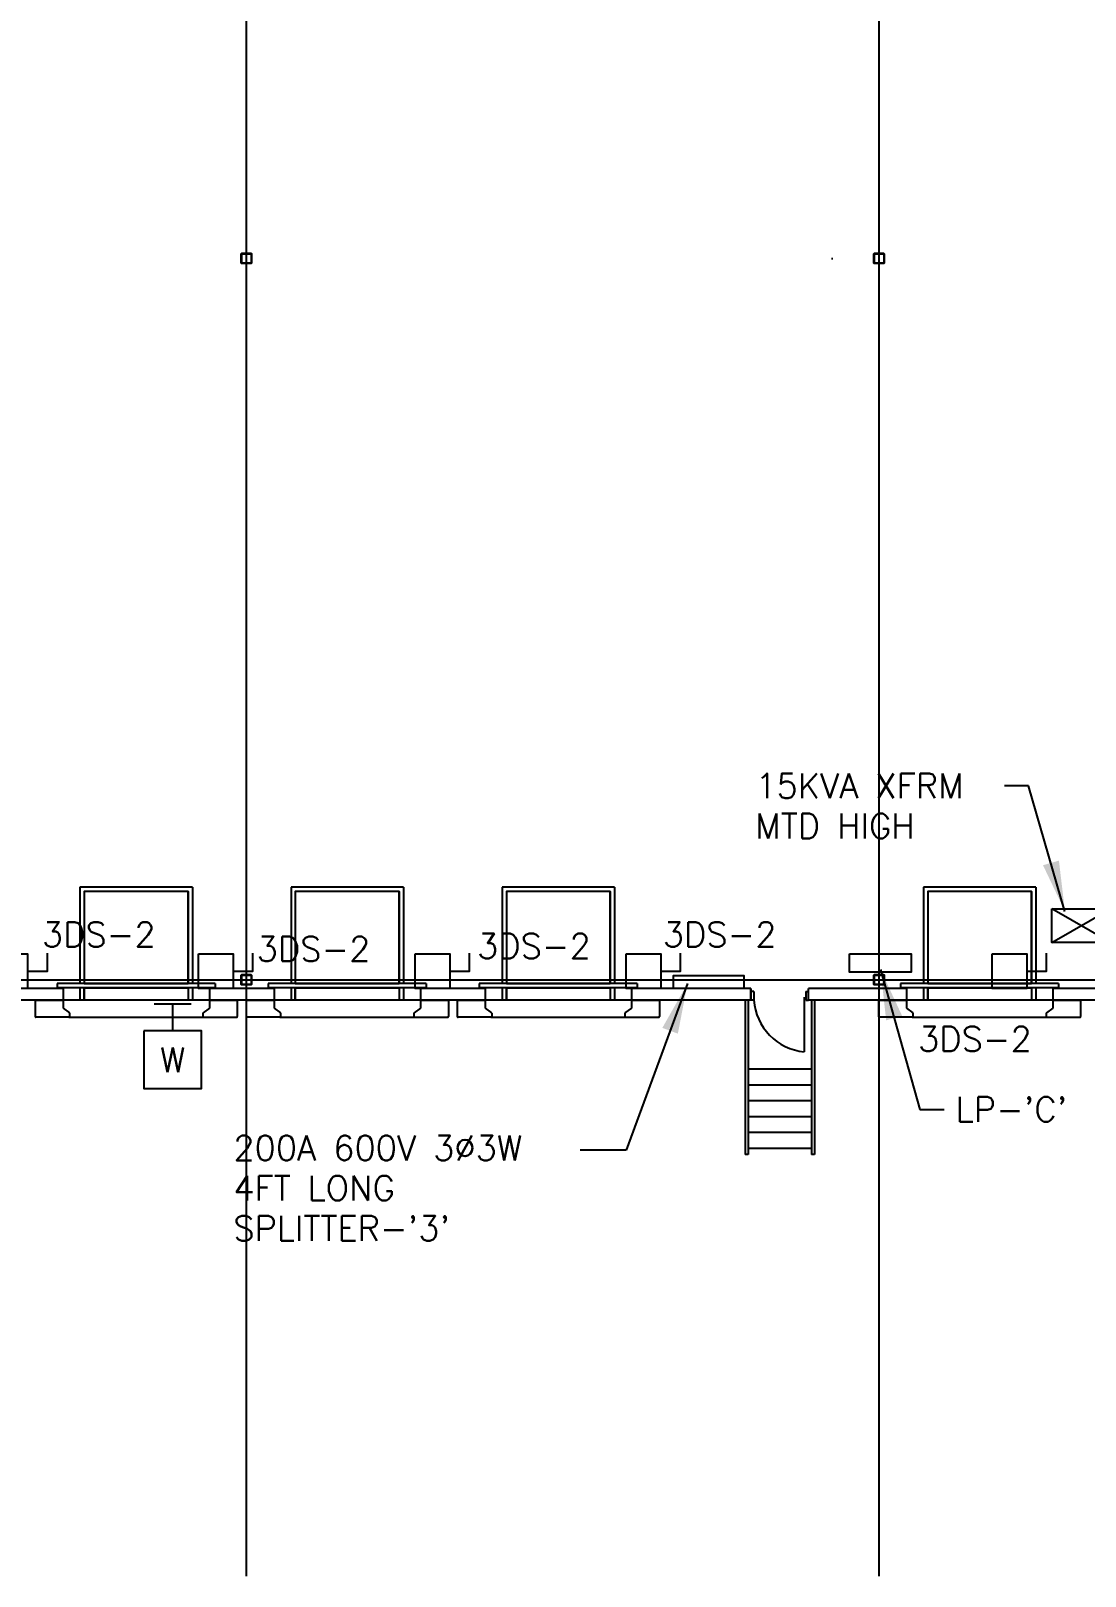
# Model space of a CAD drawing. Header units: millimetres. Extents: x 626570 to 643256, y 6233 to 11343.
# Drawn here: x 639477 to 640197, y 6628 to 7682 of the extents above; entities that cross this region are included whole.
import ezdxf
from ezdxf.enums import TextEntityAlignment as Align

# ---------------------------------------------------------------- set-up
doc = ezdxf.new("R2010")
doc.units = ezdxf.units.MM
doc.header["$LTSCALE"] = 4000
doc.header["$MEASUREMENT"] = 0
doc.linetypes.add('DASHDOT', pattern=[1, 0.5, -0.25, 0, -0.25])
doc.layers.get('0').update_dxf_attribs({"linetype": 'CONTINUOUS'})
for name, color, linetype in [('2012-201_DOOR', 4, 'CONTINUOUS'), ('2012-201_LEVELLER', 4, 'CONTINUOUS'), ('2012-201_STAIRS', 4, 'CONTINUOUS'), ('2012-201_WALL-CONCRETE', 7, 'CONTINUOUS'), ('2012-201_WALL-FLEXWALL', 7, 'CONTINUOUS'), ('DOOR-THRESHOLD-42', 4, 'CONTINUOUS'), ('LTG', 6, 'CONTINUOUS'), ('MASTERFOUNDATION_1', 4, 'DASHDOT'), ('MASTERFOUNDATION_25', 7, 'CONTINUOUS'), ('OVERHEAD-DOOR', 4, 'CONTINUOUS'), ('POWER', 3, 'CONTINUOUS')]:
    doc.layers.add(name, color=color, linetype=linetype)
doc.styles.get("Standard").update_dxf_attribs({"font": 'simplex.shx'})
doc.dimstyles.get("Standard").update_dxf_attribs({"dimtxt": 0.18, "dimasz": 0.18, "dimexe": 0.18, "dimexo": 0.0625, "dimgap": 0.09, "dimtad": 0, "dimtih": 1, "dimtoh": 1, "dimdec": 4, "dimzin": 0, "dimdsep": 46, "dimtxsty": 'Standard', "dimcen": 0.09, "dimadec": 0, "dimazin": 0, "dimtfac": 1, "dimtdec": 4, "dimtofl": 0, "dimtmove": 0, "dimatfit": 3, "dimfxl": 1, "dimtolj": 1, "dimtzin": 0, "dimarcsym": 0})

# ---------------------------------------------------------------- blocks, each defined once
blk = doc.blocks.new('WD')
for p, q in [((322, 0), (-322, 0)), ((0, -465), (0, 0))]:
    blk.add_line(p, q)
blk.add_lwpolyline([(-500, -465), (-500, -1465), (500, -1465), (500, -465)], close=True)
blk.add_text('W', height=430).set_placement((0, -965), align=Align.MIDDLE)
blk = doc.blocks.new('SW')
blk.add_lwpolyline([(-300, 600), (300, 600), (300, 0), (-300, 0)], close=True)
blk.add_lwpolyline([(300, 300), (643, 300), (643, 614)])
blk = doc.blocks.new('42PNL')
blk.add_lwpolyline([(-178, 0), (178, 0), (178, -105), (-178, -105)], close=True)
blk = doc.blocks.new('15KVA')
for p, q in [((254, -292), (-254, 0)), ((-254, -292), (254, 0))]:
    blk.add_line(p, q)
blk.add_lwpolyline([(-254, 0), (254, 0), (254, -292), (-254, -292)], close=True)

msp = doc.modelspace()

# ---------------------------------------------------------------- linework, layer by layer
at = {"layer": '2012-201_DOOR', "linetype": 'Continuous'}
for p, q in [((639970.5, 7026.5), (639968.5, 7026.5)), ((639970.5, 7026.5), (639970.5, 7020.6)), ((640004.9, 7022.6), (640004.9, 6985.2)), ((640005.9, 7026.5), (640007.9, 7026.5)), ((640005.9, 7026.5), (640005.9, 7020.6)), ((639598.8, 7020.6), (639498.8, 7020.6)), ((639742.9, 7020.6), (639642.9, 7020.6)), ((639887, 7020.6), (639787, 7020.6)), ((639970.5, 7020.6), (639968.5, 7020.6)), ((640005.9, 7020.6), (640007.9, 7020.6)), ((640174.6, 7020.6), (640074.6, 7020.6))]:
    msp.add_line(p, q, dxfattribs=at)
at = {"layer": '2012-201_LEVELLER', "linetype": 'Continuous'}
for p, q in [((639587.2, 7097.6), (639510.4, 7097.6)), ((639510.4, 7097.6), (639510.4, 7031.9)), ((639587.2, 7097.6), (639587.2, 7031.9)), ((639731.3, 7097.6), (639654.5, 7097.6)), ((639654.5, 7097.6), (639654.5, 7031.9)), ((639731.3, 7097.6), (639731.3, 7031.9)), ((639875.4, 7097.6), (639798.6, 7097.6)), ((639798.6, 7097.6), (639798.6, 7031.9)), ((639875.4, 7097.6), (639875.4, 7031.9)), ((640163, 7097.6), (640086.2, 7097.6)), ((640086.2, 7097.6), (640086.2, 7031.9)), ((640163, 7097.6), (640163, 7031.9)), ((639584.2, 7094.7), (639513.3, 7094.7)), ((639513.3, 7094.7), (639513.3, 7031.9)), ((639584.2, 7094.7), (639584.2, 7031.9)), ((639728.3, 7094.7), (639657.4, 7094.7)), ((639657.4, 7094.7), (639657.4, 7031.9)), ((639728.3, 7094.7), (639728.3, 7031.9)), ((639872.4, 7094.7), (639801.5, 7094.7)), ((639801.5, 7094.7), (639801.5, 7031.9)), ((639872.4, 7094.7), (639872.4, 7031.9)), ((640160, 7094.7), (640089.2, 7094.7)), ((640089.2, 7094.7), (640089.2, 7031.9)), ((640160, 7094.7), (640160, 7031.9)), ((639510.4, 7028.9), (639510.4, 7020.6)), ((639513.3, 7028.9), (639513.3, 7020.6)), ((639584.2, 7028.9), (639584.2, 7020.6)), ((639587.2, 7028.9), (639587.2, 7020.6)), ((639654.5, 7028.9), (639654.5, 7020.6)), ((639657.4, 7028.9), (639657.4, 7020.6)), ((639728.3, 7028.9), (639728.3, 7020.6)), ((639731.3, 7028.9), (639731.3, 7020.6)), ((639798.6, 7028.9), (639798.6, 7020.6)), ((639801.5, 7028.9), (639801.5, 7020.6)), ((639872.4, 7028.9), (639872.4, 7020.6)), ((639875.4, 7028.9), (639875.4, 7020.6)), ((640086.2, 7028.9), (640086.2, 7020.6)), ((640089.2, 7028.9), (640089.2, 7020.6)), ((640160, 7028.9), (640160, 7020.6)), ((640163, 7028.9), (640163, 7020.6)), ((639584.2, 7020.6), (639513.3, 7020.6)), ((639728.3, 7020.6), (639657.4, 7020.6)), ((639872.4, 7020.6), (639801.5, 7020.6)), ((640160, 7020.6), (640089.2, 7020.6))]:
    msp.add_line(p, q, dxfattribs=at)
at = {"layer": '2012-201_LEVELLER', "linetype": 'Continuous', "flags": 128}
for points in [[(639584.2, 7031.9), (639584.2, 7094.7), (639513.3, 7094.7), (639513.3, 7031.9), (639584.2, 7031.9)], [(639728.3, 7031.9), (639728.3, 7094.7), (639657.4, 7094.7), (639657.4, 7031.9), (639728.3, 7031.9)], [(639872.4, 7031.9), (639872.4, 7094.7), (639801.5, 7094.7), (639801.5, 7031.9), (639872.4, 7031.9)], [(640160, 7031.9), (640160, 7094.7), (640089.2, 7094.7), (640089.2, 7031.9), (640160, 7031.9)], [(639584.2, 7028.9), (639584.2, 7020.6), (639513.3, 7020.6), (639513.3, 7028.9), (639584.2, 7028.9)], [(639728.3, 7028.9), (639728.3, 7020.6), (639657.4, 7020.6), (639657.4, 7028.9), (639728.3, 7028.9)], [(639872.4, 7028.9), (639872.4, 7020.6), (639801.5, 7020.6), (639801.5, 7028.9), (639872.4, 7028.9)], [(640160, 7028.9), (640160, 7020.6), (640089.2, 7020.6), (640089.2, 7028.9), (640160, 7028.9)]]:
    msp.add_lwpolyline(points, close=True, dxfattribs=at)
at = {"layer": '2012-201_STAIRS', "linetype": 'Continuous'}
for p, q in [((639964.6, 7020.6), (639964.6, 6915.3)), ((639966.5, 7020.6), (639966.5, 6915.3)), ((640009.8, 7020.6), (640009.8, 6915.3)), ((640011.8, 7020.6), (640011.8, 6915.3)), ((640009.8, 6973.4), (639966.5, 6973.4)), ((640009.8, 6962.6), (639966.5, 6962.6)), ((640009.8, 6951.7), (639966.5, 6951.7)), ((640009.8, 6940.9), (639966.5, 6940.9)), ((640009.8, 6930.1), (639966.5, 6930.1)), ((640009.8, 6919.2), (639966.5, 6919.2)), ((639966.5, 6915.3), (639964.6, 6915.3)), ((640011.8, 6915.3), (640009.8, 6915.3))]:
    msp.add_line(p, q, dxfattribs=at)
at = {"layer": '2012-201_WALL-CONCRETE', "linetype": 'Continuous'}
for p, q in [((639479.8, 7020.6), (639498.8, 7020.6)), ((639479.8, 7020.6), (639479.8, 7009.3)), ((639498.8, 7020.6), (639498.8, 7015)), ((639498.8, 7015), (639503.2, 7011.9)), ((639503.3, 7011.6), (639503.3, 7009.3)), ((639594.3, 7011.6), (639594.3, 7009.3)), ((639598.8, 7015), (639594.4, 7011.9)), ((639598.8, 7020.6), (639617.8, 7020.6)), ((639598.8, 7020.6), (639598.8, 7015)), ((639617.8, 7020.6), (639617.8, 7009.3)), ((639623.9, 7020.6), (639642.9, 7020.6)), ((639623.9, 7020.6), (639623.9, 7009.3)), ((639642.9, 7020.6), (639642.9, 7015)), ((639642.9, 7015), (639647.3, 7011.9)), ((639647.4, 7011.6), (639647.4, 7009.3)), ((639738.4, 7011.6), (639738.4, 7009.3)), ((639742.9, 7015), (639738.5, 7011.9)), ((639742.9, 7020.6), (639761.9, 7020.6)), ((639742.9, 7020.6), (639742.9, 7015)), ((639761.9, 7020.6), (639761.9, 7009.3)), ((639768, 7020.6), (639787, 7020.6)), ((639768, 7020.6), (639768, 7009.3)), ((639787, 7020.6), (639787, 7015)), ((639787, 7015), (639791.4, 7011.9)), ((639791.5, 7011.6), (639791.5, 7009.3)), ((639887, 7015), (639882.5, 7011.9)), ((639882.5, 7011.6), (639882.5, 7009.3)), ((639887, 7020.6), (639906, 7020.6)), ((639887, 7020.6), (639887, 7015)), ((639906, 7020.6), (639906, 7009.3)), ((640055.6, 7020.6), (640074.6, 7020.6)), ((640055.6, 7020.6), (640055.6, 7009.3)), ((640074.6, 7020.6), (640074.6, 7015)), ((640074.6, 7015), (640079, 7011.9)), ((640079.1, 7011.6), (640079.1, 7009.3)), ((640170.1, 7011.6), (640170.1, 7009.3)), ((640174.6, 7015), (640170.2, 7011.9)), ((640174.6, 7020.6), (640193.6, 7020.6)), ((640174.6, 7020.6), (640174.6, 7015)), ((640193.6, 7020.6), (640193.6, 7009.3)), ((639502.8, 7008.8), (639480.3, 7008.8)), ((639502.8, 7008.8), (639594.8, 7008.8)), ((639594.8, 7008.8), (639617.3, 7008.8)), ((639646.9, 7008.8), (639624.4, 7008.8)), ((639646.9, 7008.8), (639738.9, 7008.8)), ((639738.9, 7008.8), (639761.4, 7008.8)), ((639791, 7008.8), (639768.5, 7008.8)), ((639791, 7008.8), (639883, 7008.8)), ((639883, 7008.8), (639905.5, 7008.8)), ((640078.6, 7008.8), (640056.1, 7008.8)), ((640078.6, 7008.8), (640170.6, 7008.8)), ((640170.6, 7008.8), (640193.1, 7008.8))]:
    msp.add_line(p, q, dxfattribs=at)
for centre, start, end in [((639502.8, 7011.6), 0, 33.15), ((639594.8, 7011.6), 146.85, 180), ((639646.9, 7011.6), 0, 33.15), ((639738.9, 7011.6), 146.85, 180), ((639791, 7011.6), 0, 33.15), ((639883, 7011.6), 146.85, 180), ((640078.6, 7011.6), 0, 33.15), ((640170.6, 7011.6), 146.85, 180), ((639480.3, 7009.3), 180, 270), ((639502.8, 7009.3), 270, 0), ((639594.8, 7009.3), 180, 270), ((639617.3, 7009.3), 270, 0), ((639624.4, 7009.3), 180, 270), ((639646.9, 7009.3), 270, 0), ((639738.9, 7009.3), 180, 270), ((639761.4, 7009.3), 270, 0), ((639768.5, 7009.3), 180, 270), ((639791, 7009.3), 270, 0), ((639883, 7009.3), 180, 270), ((639905.5, 7009.3), 270, 0), ((640056.1, 7009.3), 180, 270), ((640078.6, 7009.3), 270, 0), ((640170.6, 7009.3), 180, 270), ((640193.1, 7009.3), 270, 0)]:
    msp.add_arc(centre, 0.492, start, end, dxfattribs=at)
at = {"layer": '2012-201_WALL-FLEXWALL', "linetype": 'Continuous'}
for p, q in [((639498.8, 7028.5), (639455, 7028.5)), ((639498.8, 7028.5), (639498.8, 7020.6)), ((639598.8, 7028.5), (639598.8, 7020.6)), ((639642.9, 7028.5), (639598.8, 7028.5)), ((639642.9, 7028.5), (639642.9, 7020.6)), ((639742.9, 7028.5), (639742.9, 7020.6)), ((639787, 7028.5), (639742.9, 7028.5)), ((639787, 7028.5), (639787, 7020.6)), ((639887, 7028.5), (639887, 7020.6)), ((639968.5, 7028.5), (639887, 7028.5)), ((639968.5, 7020.6), (639968.5, 7028.5)), ((639968.5, 7028.5), (639968.5, 7020.6)), ((640074.6, 7028.5), (640007.9, 7028.5)), ((640007.9, 7020.6), (640007.9, 7028.5)), ((640074.6, 7028.5), (640074.6, 7020.6)), ((640174.6, 7028.5), (640174.6, 7020.6)), ((640218.7, 7028.5), (640174.6, 7028.5)), ((639498.8, 7020.6), (639455, 7020.6)), ((639642.9, 7020.6), (639598.8, 7020.6)), ((639787, 7020.6), (639742.9, 7020.6)), ((639968.5, 7020.6), (639887, 7020.6)), ((640074.6, 7020.6), (640007.9, 7020.6)), ((640218.7, 7020.6), (640174.6, 7020.6))]:
    msp.add_line(p, q, dxfattribs=at)
at = {"layer": 'DOOR-THRESHOLD-42', "linetype": 'Continuous'}
msp.add_arc((640008.8, 7023.4), 38.4, 184.181, 264.205, dxfattribs=at)
at = {"layer": 'MASTERFOUNDATION_1', "linetype": 'DASHDOT'}
for p, q in [((639624, 6627.5), (639624, 11123.2)), ((640056, 6627.5), (640056, 11123.2)), ((643023.9, 7526.6), (626795.2, 7526.6)), ((643023.9, 7526.6), (626795.2, 7526.6)), ((626794.1, 7034.4), (643036.1, 7034.4))]:
    msp.add_line(p, q, dxfattribs=at)
at = {"layer": 'MASTERFOUNDATION_25', "linetype": 'Continuous', "flags": 128}
for points in [[(639621.1, 7530.1), (639626.9, 7530.1), (639626.9, 7530.1), (639626.9, 7530.1), (639626.9, 7530.1), (639626.9, 7530.1), (639627, 7530.1), (639627, 7530.1), (639627, 7530.1), (639627, 7530.1), (639627.1, 7530.1), (639627.1, 7530.1), (639627.1, 7530.1), (639627.1, 7530.1), (639627.1, 7530), (639627.2, 7530), (639627.2, 7530), (639627.2, 7530), (639627.2, 7530), (639627.2, 7530), (639627.2, 7530), (639627.3, 7530), (639627.3, 7529.9), (639627.3, 7529.9), (639627.3, 7529.9), (639627.3, 7529.9), (639627.3, 7529.9), (639627.3, 7529.9), (639627.4, 7529.9), (639627.4, 7529.8), (639627.4, 7529.8), (639627.4, 7529.8), (639627.4, 7529.8), (639627.4, 7529.8), (639627.4, 7529.7), (639627.4, 7529.7), (639627.4, 7529.7), (639627.5, 7529.7), (639627.5, 7529.7), (639627.5, 7529.6), (639627.5, 7529.6), (639627.5, 7529.6), (639627.5, 7529.6), (639627.5, 7529.6), (639627.5, 7529.5), (639627.5, 7529.5), (639627.5, 7529.5), (639627.5, 7523.7), (639627.5, 7523.7), (639627.5, 7523.7), (639627.5, 7523.7), (639627.5, 7523.6), (639627.5, 7523.6), (639627.5, 7523.6), (639627.5, 7523.6), (639627.5, 7523.6), (639627.5, 7523.5), (639627.4, 7523.5), (639627.4, 7523.5), (639627.4, 7523.5), (639627.4, 7523.5), (639627.4, 7523.4), (639627.4, 7523.4), (639627.4, 7523.4), (639627.4, 7523.4), (639627.4, 7523.4), (639627.3, 7523.3), (639627.3, 7523.3), (639627.3, 7523.3), (639627.3, 7523.3), (639627.3, 7523.3), (639627.3, 7523.3), (639627.3, 7523.3), (639627.2, 7523.2), (639627.2, 7523.2), (639627.2, 7523.2), (639627.2, 7523.2), (639627.2, 7523.2), (639627.2, 7523.2), (639627.1, 7523.2), (639627.1, 7523.2), (639627.1, 7523.2), (639627.1, 7523.1), (639627.1, 7523.1), (639627, 7523.1), (639627, 7523.1), (639627, 7523.1), (639627, 7523.1), (639626.9, 7523.1), (639626.9, 7523.1), (639626.9, 7523.1), (639626.9, 7523.1), (639626.9, 7523.1), (639621.1, 7523.1), (639621.1, 7523.1), (639621.1, 7523.1), (639621, 7523.1), (639621, 7523.1), (639621, 7523.1), (639621, 7523.1), (639621, 7523.1), (639620.9, 7523.1), (639620.9, 7523.1), (639620.9, 7523.1), (639620.9, 7523.2), (639620.8, 7523.2), (639620.8, 7523.2), (639620.8, 7523.2), (639620.8, 7523.2), (639620.8, 7523.2), (639620.8, 7523.2), (639620.7, 7523.2), (639620.7, 7523.2), (639620.7, 7523.3), (639620.7, 7523.3), (639620.7, 7523.3), (639620.7, 7523.3), (639620.6, 7523.3), (639620.6, 7523.3), (639620.6, 7523.3), (639620.6, 7523.4), (639620.6, 7523.4), (639620.6, 7523.4), (639620.6, 7523.4), (639620.6, 7523.4), (639620.5, 7523.5), (639620.5, 7523.5), (639620.5, 7523.5), (639620.5, 7523.5), (639620.5, 7523.5), (639620.5, 7523.6), (639620.5, 7523.6), (639620.5, 7523.6), (639620.5, 7523.6), (639620.5, 7523.6), (639620.5, 7523.7), (639620.5, 7523.7), (639620.5, 7523.7), (639620.5, 7523.7), (639620.5, 7529.5), (639620.5, 7529.5), (639620.5, 7529.5), (639620.5, 7529.6), (639620.5, 7529.6), (639620.5, 7529.6), (639620.5, 7529.6), (639620.5, 7529.6), (639620.5, 7529.7), (639620.5, 7529.7), (639620.5, 7529.7), (639620.5, 7529.7), (639620.5, 7529.7), (639620.5, 7529.8), (639620.6, 7529.8), (639620.6, 7529.8), (639620.6, 7529.8), (639620.6, 7529.8), (639620.6, 7529.9), (639620.6, 7529.9), (639620.6, 7529.9), (639620.6, 7529.9), (639620.7, 7529.9), (639620.7, 7529.9), (639620.7, 7529.9), (639620.7, 7530), (639620.7, 7530), (639620.7, 7530), (639620.8, 7530), (639620.8, 7530), (639620.8, 7530), (639620.8, 7530), (639620.8, 7530), (639620.8, 7530.1), (639620.9, 7530.1), (639620.9, 7530.1), (639620.9, 7530.1), (639620.9, 7530.1), (639621, 7530.1), (639621, 7530.1), (639621, 7530.1), (639621, 7530.1), (639621, 7530.1), (639621.1, 7530.1), (639621.1, 7530.1), (639621.1, 7530.1)], [(639621.1, 7529.8), (639626.9, 7529.8), (639626.9, 7529.8), (639626.9, 7529.8), (639626.9, 7529.8), (639626.9, 7529.8), (639626.9, 7529.8), (639626.9, 7529.8), (639626.9, 7529.8), (639626.9, 7529.8), (639627, 7529.8), (639627, 7529.8), (639627, 7529.8), (639627, 7529.8), (639627, 7529.8), (639627, 7529.8), (639627, 7529.8), (639627, 7529.7), (639627, 7529.7), (639627, 7529.7), (639627, 7529.7), (639627.1, 7529.7), (639627.1, 7529.7), (639627.1, 7529.7), (639627.1, 7529.7), (639627.1, 7529.7), (639627.1, 7529.7), (639627.1, 7529.7), (639627.1, 7529.7), (639627.1, 7529.7), (639627.1, 7529.7), (639627.1, 7529.6), (639627.1, 7529.6), (639627.1, 7529.6), (639627.1, 7529.6), (639627.1, 7529.6), (639627.1, 7529.6), (639627.2, 7529.6), (639627.2, 7529.6), (639627.2, 7529.6), (639627.2, 7529.6), (639627.2, 7529.5), (639627.2, 7529.5), (639627.2, 7529.5), (639627.2, 7529.5), (639627.2, 7529.5), (639627.2, 7529.5), (639627.2, 7523.7), (639627.2, 7523.7), (639627.2, 7523.7), (639627.2, 7523.7), (639627.2, 7523.7), (639627.2, 7523.7), (639627.2, 7523.7), (639627.2, 7523.7), (639627.2, 7523.6), (639627.2, 7523.6), (639627.1, 7523.6), (639627.1, 7523.6), (639627.1, 7523.6), (639627.1, 7523.6), (639627.1, 7523.6), (639627.1, 7523.6), (639627.1, 7523.6), (639627.1, 7523.6), (639627.1, 7523.5), (639627.1, 7523.5), (639627.1, 7523.5), (639627.1, 7523.5), (639627.1, 7523.5), (639627.1, 7523.5), (639627.1, 7523.5), (639627.1, 7523.5), (639627, 7523.5), (639627, 7523.5), (639627, 7523.5), (639627, 7523.5), (639627, 7523.5), (639627, 7523.5), (639627, 7523.5), (639627, 7523.4), (639627, 7523.4), (639627, 7523.4), (639627, 7523.4), (639626.9, 7523.4), (639626.9, 7523.4), (639626.9, 7523.4), (639626.9, 7523.4), (639626.9, 7523.4), (639626.9, 7523.4), (639626.9, 7523.4), (639626.9, 7523.4), (639626.9, 7523.4), (639621.1, 7523.4), (639621.1, 7523.4), (639621.1, 7523.4), (639621.1, 7523.4), (639621.1, 7523.4), (639621, 7523.4), (639621, 7523.4), (639621, 7523.4), (639621, 7523.4), (639621, 7523.4), (639621, 7523.4), (639621, 7523.4), (639621, 7523.4), (639621, 7523.5), (639621, 7523.5), (639620.9, 7523.5), (639620.9, 7523.5), (639620.9, 7523.5), (639620.9, 7523.5), (639620.9, 7523.5), (639620.9, 7523.5), (639620.9, 7523.5), (639620.9, 7523.5), (639620.9, 7523.5), (639620.9, 7523.5), (639620.9, 7523.5), (639620.9, 7523.5), (639620.9, 7523.5), (639620.8, 7523.6), (639620.8, 7523.6), (639620.8, 7523.6), (639620.8, 7523.6), (639620.8, 7523.6), (639620.8, 7523.6), (639620.8, 7523.6), (639620.8, 7523.6), (639620.8, 7523.6), (639620.8, 7523.6), (639620.8, 7523.7), (639620.8, 7523.7), (639620.8, 7523.7), (639620.8, 7523.7), (639620.8, 7523.7), (639620.8, 7523.7), (639620.8, 7523.7), (639620.8, 7523.7), (639620.8, 7529.5), (639620.8, 7529.5), (639620.8, 7529.5), (639620.8, 7529.5), (639620.8, 7529.5), (639620.8, 7529.5), (639620.8, 7529.6), (639620.8, 7529.6), (639620.8, 7529.6), (639620.8, 7529.6), (639620.8, 7529.6), (639620.8, 7529.6), (639620.8, 7529.6), (639620.8, 7529.6), (639620.8, 7529.6), (639620.8, 7529.6), (639620.8, 7529.7), (639620.8, 7529.7), (639620.9, 7529.7), (639620.9, 7529.7), (639620.9, 7529.7), (639620.9, 7529.7), (639620.9, 7529.7), (639620.9, 7529.7), (639620.9, 7529.7), (639620.9, 7529.7), (639620.9, 7529.7), (639620.9, 7529.7), (639620.9, 7529.7), (639620.9, 7529.7), (639620.9, 7529.8), (639621, 7529.8), (639621, 7529.8), (639621, 7529.8), (639621, 7529.8), (639621, 7529.8), (639621, 7529.8), (639621, 7529.8), (639621, 7529.8), (639621, 7529.8), (639621, 7529.8), (639621.1, 7529.8), (639621.1, 7529.8), (639621.1, 7529.8), (639621.1, 7529.8), (639621.1, 7529.8)], [(640053.1, 7530.1), (640058.8, 7530.1), (640058.9, 7530.1), (640058.9, 7530.1), (640058.9, 7530.1), (640058.9, 7530.1), (640059, 7530.1), (640059, 7530.1), (640059, 7530.1), (640059, 7530.1), (640059, 7530.1), (640059.1, 7530.1), (640059.1, 7530.1), (640059.1, 7530.1), (640059.1, 7530), (640059.1, 7530), (640059.2, 7530), (640059.2, 7530), (640059.2, 7530), (640059.2, 7530), (640059.2, 7530), (640059.2, 7530), (640059.3, 7529.9), (640059.3, 7529.9), (640059.3, 7529.9), (640059.3, 7529.9), (640059.3, 7529.9), (640059.3, 7529.9), (640059.3, 7529.9), (640059.4, 7529.8), (640059.4, 7529.8), (640059.4, 7529.8), (640059.4, 7529.8), (640059.4, 7529.8), (640059.4, 7529.7), (640059.4, 7529.7), (640059.4, 7529.7), (640059.4, 7529.7), (640059.4, 7529.7), (640059.4, 7529.6), (640059.5, 7529.6), (640059.5, 7529.6), (640059.5, 7529.6), (640059.5, 7529.6), (640059.5, 7529.5), (640059.5, 7529.5), (640059.5, 7529.5), (640059.5, 7523.7), (640059.5, 7523.7), (640059.5, 7523.7), (640059.5, 7523.7), (640059.5, 7523.6), (640059.5, 7523.6), (640059.5, 7523.6), (640059.4, 7523.6), (640059.4, 7523.6), (640059.4, 7523.5), (640059.4, 7523.5), (640059.4, 7523.5), (640059.4, 7523.5), (640059.4, 7523.5), (640059.4, 7523.4), (640059.4, 7523.4), (640059.4, 7523.4), (640059.4, 7523.4), (640059.3, 7523.4), (640059.3, 7523.3), (640059.3, 7523.3), (640059.3, 7523.3), (640059.3, 7523.3), (640059.3, 7523.3), (640059.3, 7523.3), (640059.2, 7523.3), (640059.2, 7523.2), (640059.2, 7523.2), (640059.2, 7523.2), (640059.2, 7523.2), (640059.2, 7523.2), (640059.1, 7523.2), (640059.1, 7523.2), (640059.1, 7523.2), (640059.1, 7523.2), (640059.1, 7523.1), (640059, 7523.1), (640059, 7523.1), (640059, 7523.1), (640059, 7523.1), (640059, 7523.1), (640058.9, 7523.1), (640058.9, 7523.1), (640058.9, 7523.1), (640058.9, 7523.1), (640058.8, 7523.1), (640053.1, 7523.1), (640053.1, 7523.1), (640053, 7523.1), (640053, 7523.1), (640053, 7523.1), (640053, 7523.1), (640053, 7523.1), (640052.9, 7523.1), (640052.9, 7523.1), (640052.9, 7523.1), (640052.9, 7523.1), (640052.9, 7523.2), (640052.8, 7523.2), (640052.8, 7523.2), (640052.8, 7523.2), (640052.8, 7523.2), (640052.8, 7523.2), (640052.7, 7523.2), (640052.7, 7523.2), (640052.7, 7523.2), (640052.7, 7523.3), (640052.7, 7523.3), (640052.7, 7523.3), (640052.6, 7523.3), (640052.6, 7523.3), (640052.6, 7523.3), (640052.6, 7523.3), (640052.6, 7523.4), (640052.6, 7523.4), (640052.6, 7523.4), (640052.6, 7523.4), (640052.5, 7523.4), (640052.5, 7523.5), (640052.5, 7523.5), (640052.5, 7523.5), (640052.5, 7523.5), (640052.5, 7523.5), (640052.5, 7523.6), (640052.5, 7523.6), (640052.5, 7523.6), (640052.5, 7523.6), (640052.5, 7523.6), (640052.5, 7523.7), (640052.5, 7523.7), (640052.5, 7523.7), (640052.5, 7523.7), (640052.5, 7529.5), (640052.5, 7529.5), (640052.5, 7529.5), (640052.5, 7529.6), (640052.5, 7529.6), (640052.5, 7529.6), (640052.5, 7529.6), (640052.5, 7529.6), (640052.5, 7529.7), (640052.5, 7529.7), (640052.5, 7529.7), (640052.5, 7529.7), (640052.5, 7529.7), (640052.5, 7529.8), (640052.5, 7529.8), (640052.6, 7529.8), (640052.6, 7529.8), (640052.6, 7529.8), (640052.6, 7529.9), (640052.6, 7529.9), (640052.6, 7529.9), (640052.6, 7529.9), (640052.6, 7529.9), (640052.7, 7529.9), (640052.7, 7529.9), (640052.7, 7530), (640052.7, 7530), (640052.7, 7530), (640052.7, 7530), (640052.8, 7530), (640052.8, 7530), (640052.8, 7530), (640052.8, 7530), (640052.8, 7530.1), (640052.9, 7530.1), (640052.9, 7530.1), (640052.9, 7530.1), (640052.9, 7530.1), (640052.9, 7530.1), (640053, 7530.1), (640053, 7530.1), (640053, 7530.1), (640053, 7530.1), (640053, 7530.1), (640053.1, 7530.1), (640053.1, 7530.1)], [(640053.1, 7529.8), (640058.8, 7529.8), (640058.9, 7529.8), (640058.9, 7529.8), (640058.9, 7529.8), (640058.9, 7529.8), (640058.9, 7529.8), (640058.9, 7529.8), (640058.9, 7529.8), (640058.9, 7529.8), (640058.9, 7529.8), (640059, 7529.8), (640059, 7529.8), (640059, 7529.8), (640059, 7529.8), (640059, 7529.8), (640059, 7529.8), (640059, 7529.7), (640059, 7529.7), (640059, 7529.7), (640059, 7529.7), (640059, 7529.7), (640059.1, 7529.7), (640059.1, 7529.7), (640059.1, 7529.7), (640059.1, 7529.7), (640059.1, 7529.7), (640059.1, 7529.7), (640059.1, 7529.7), (640059.1, 7529.7), (640059.1, 7529.7), (640059.1, 7529.6), (640059.1, 7529.6), (640059.1, 7529.6), (640059.1, 7529.6), (640059.1, 7529.6), (640059.1, 7529.6), (640059.1, 7529.6), (640059.1, 7529.6), (640059.1, 7529.6), (640059.1, 7529.6), (640059.1, 7529.5), (640059.2, 7529.5), (640059.2, 7529.5), (640059.2, 7529.5), (640059.2, 7529.5), (640059.2, 7529.5), (640059.2, 7523.7), (640059.2, 7523.7), (640059.2, 7523.7), (640059.2, 7523.7), (640059.2, 7523.7), (640059.1, 7523.7), (640059.1, 7523.7), (640059.1, 7523.7), (640059.1, 7523.6), (640059.1, 7523.6), (640059.1, 7523.6), (640059.1, 7523.6), (640059.1, 7523.6), (640059.1, 7523.6), (640059.1, 7523.6), (640059.1, 7523.6), (640059.1, 7523.6), (640059.1, 7523.6), (640059.1, 7523.5), (640059.1, 7523.5), (640059.1, 7523.5), (640059.1, 7523.5), (640059.1, 7523.5), (640059.1, 7523.5), (640059.1, 7523.5), (640059, 7523.5), (640059, 7523.5), (640059, 7523.5), (640059, 7523.5), (640059, 7523.5), (640059, 7523.5), (640059, 7523.5), (640059, 7523.5), (640059, 7523.4), (640059, 7523.4), (640059, 7523.4), (640058.9, 7523.4), (640058.9, 7523.4), (640058.9, 7523.4), (640058.9, 7523.4), (640058.9, 7523.4), (640058.9, 7523.4), (640058.9, 7523.4), (640058.9, 7523.4), (640058.9, 7523.4), (640058.8, 7523.4), (640053.1, 7523.4), (640053.1, 7523.4), (640053.1, 7523.4), (640053.1, 7523.4), (640053, 7523.4), (640053, 7523.4), (640053, 7523.4), (640053, 7523.4), (640053, 7523.4), (640053, 7523.4), (640053, 7523.4), (640053, 7523.4), (640053, 7523.4), (640053, 7523.5), (640052.9, 7523.5), (640052.9, 7523.5), (640052.9, 7523.5), (640052.9, 7523.5), (640052.9, 7523.5), (640052.9, 7523.5), (640052.9, 7523.5), (640052.9, 7523.5), (640052.9, 7523.5), (640052.9, 7523.5), (640052.9, 7523.5), (640052.9, 7523.5), (640052.8, 7523.5), (640052.8, 7523.5), (640052.8, 7523.6), (640052.8, 7523.6), (640052.8, 7523.6), (640052.8, 7523.6), (640052.8, 7523.6), (640052.8, 7523.6), (640052.8, 7523.6), (640052.8, 7523.6), (640052.8, 7523.6), (640052.8, 7523.6), (640052.8, 7523.7), (640052.8, 7523.7), (640052.8, 7523.7), (640052.8, 7523.7), (640052.8, 7523.7), (640052.8, 7523.7), (640052.8, 7523.7), (640052.8, 7523.7), (640052.8, 7529.5), (640052.8, 7529.5), (640052.8, 7529.5), (640052.8, 7529.5), (640052.8, 7529.5), (640052.8, 7529.5), (640052.8, 7529.6), (640052.8, 7529.6), (640052.8, 7529.6), (640052.8, 7529.6), (640052.8, 7529.6), (640052.8, 7529.6), (640052.8, 7529.6), (640052.8, 7529.6), (640052.8, 7529.6), (640052.8, 7529.6), (640052.8, 7529.7), (640052.8, 7529.7), (640052.8, 7529.7), (640052.8, 7529.7), (640052.9, 7529.7), (640052.9, 7529.7), (640052.9, 7529.7), (640052.9, 7529.7), (640052.9, 7529.7), (640052.9, 7529.7), (640052.9, 7529.7), (640052.9, 7529.7), (640052.9, 7529.7), (640052.9, 7529.7), (640052.9, 7529.8), (640052.9, 7529.8), (640053, 7529.8), (640053, 7529.8), (640053, 7529.8), (640053, 7529.8), (640053, 7529.8), (640053, 7529.8), (640053, 7529.8), (640053, 7529.8), (640053, 7529.8), (640053, 7529.8), (640053.1, 7529.8), (640053.1, 7529.8), (640053.1, 7529.8), (640053.1, 7529.8)], [(639621.1, 7037.9), (639626.9, 7037.9), (639626.9, 7037.9), (639626.9, 7037.9), (639626.9, 7037.9), (639626.9, 7037.9), (639627, 7037.9), (639627, 7037.9), (639627, 7037.9), (639627, 7037.9), (639627.1, 7037.9), (639627.1, 7037.9), (639627.1, 7037.9), (639627.1, 7037.8), (639627.1, 7037.8), (639627.2, 7037.8), (639627.2, 7037.8), (639627.2, 7037.8), (639627.2, 7037.8), (639627.2, 7037.8), (639627.2, 7037.8), (639627.3, 7037.8), (639627.3, 7037.7), (639627.3, 7037.7), (639627.3, 7037.7), (639627.3, 7037.7), (639627.3, 7037.7), (639627.3, 7037.7), (639627.4, 7037.6), (639627.4, 7037.6), (639627.4, 7037.6), (639627.4, 7037.6), (639627.4, 7037.6), (639627.4, 7037.6), (639627.4, 7037.5), (639627.4, 7037.5), (639627.4, 7037.5), (639627.5, 7037.5), (639627.5, 7037.5), (639627.5, 7037.4), (639627.5, 7037.4), (639627.5, 7037.4), (639627.5, 7037.4), (639627.5, 7037.3), (639627.5, 7037.3), (639627.5, 7037.3), (639627.5, 7037.3), (639627.5, 7031.5), (639627.5, 7031.5), (639627.5, 7031.5), (639627.5, 7031.5), (639627.5, 7031.4), (639627.5, 7031.4), (639627.5, 7031.4), (639627.5, 7031.4), (639627.5, 7031.4), (639627.5, 7031.3), (639627.4, 7031.3), (639627.4, 7031.3), (639627.4, 7031.3), (639627.4, 7031.3), (639627.4, 7031.2), (639627.4, 7031.2), (639627.4, 7031.2), (639627.4, 7031.2), (639627.4, 7031.2), (639627.3, 7031.1), (639627.3, 7031.1), (639627.3, 7031.1), (639627.3, 7031.1), (639627.3, 7031.1), (639627.3, 7031.1), (639627.3, 7031), (639627.2, 7031), (639627.2, 7031), (639627.2, 7031), (639627.2, 7031), (639627.2, 7031), (639627.2, 7031), (639627.1, 7031), (639627.1, 7031), (639627.1, 7030.9), (639627.1, 7030.9), (639627.1, 7030.9), (639627, 7030.9), (639627, 7030.9), (639627, 7030.9), (639627, 7030.9), (639626.9, 7030.9), (639626.9, 7030.9), (639626.9, 7030.9), (639626.9, 7030.9), (639626.9, 7030.9), (639621.1, 7030.9), (639621.1, 7030.9), (639621.1, 7030.9), (639621, 7030.9), (639621, 7030.9), (639621, 7030.9), (639621, 7030.9), (639621, 7030.9), (639620.9, 7030.9), (639620.9, 7030.9), (639620.9, 7030.9), (639620.9, 7030.9), (639620.8, 7031), (639620.8, 7031), (639620.8, 7031), (639620.8, 7031), (639620.8, 7031), (639620.8, 7031), (639620.7, 7031), (639620.7, 7031), (639620.7, 7031), (639620.7, 7031.1), (639620.7, 7031.1), (639620.7, 7031.1), (639620.6, 7031.1), (639620.6, 7031.1), (639620.6, 7031.1), (639620.6, 7031.2), (639620.6, 7031.2), (639620.6, 7031.2), (639620.6, 7031.2), (639620.6, 7031.2), (639620.5, 7031.3), (639620.5, 7031.3), (639620.5, 7031.3), (639620.5, 7031.3), (639620.5, 7031.3), (639620.5, 7031.4), (639620.5, 7031.4), (639620.5, 7031.4), (639620.5, 7031.4), (639620.5, 7031.4), (639620.5, 7031.5), (639620.5, 7031.5), (639620.5, 7031.5), (639620.5, 7031.5), (639620.5, 7037.3), (639620.5, 7037.3), (639620.5, 7037.3), (639620.5, 7037.3), (639620.5, 7037.4), (639620.5, 7037.4), (639620.5, 7037.4), (639620.5, 7037.4), (639620.5, 7037.5), (639620.5, 7037.5), (639620.5, 7037.5), (639620.5, 7037.5), (639620.5, 7037.5), (639620.5, 7037.6), (639620.6, 7037.6), (639620.6, 7037.6), (639620.6, 7037.6), (639620.6, 7037.6), (639620.6, 7037.6), (639620.6, 7037.7), (639620.6, 7037.7), (639620.6, 7037.7), (639620.7, 7037.7), (639620.7, 7037.7), (639620.7, 7037.7), (639620.7, 7037.8), (639620.7, 7037.8), (639620.7, 7037.8), (639620.8, 7037.8), (639620.8, 7037.8), (639620.8, 7037.8), (639620.8, 7037.8), (639620.8, 7037.8), (639620.8, 7037.8), (639620.9, 7037.9), (639620.9, 7037.9), (639620.9, 7037.9), (639620.9, 7037.9), (639621, 7037.9), (639621, 7037.9), (639621, 7037.9), (639621, 7037.9), (639621, 7037.9), (639621.1, 7037.9), (639621.1, 7037.9), (639621.1, 7037.9)], [(639621.1, 7037.6), (639626.9, 7037.6), (639626.9, 7037.6), (639626.9, 7037.6), (639626.9, 7037.6), (639626.9, 7037.6), (639626.9, 7037.6), (639626.9, 7037.6), (639626.9, 7037.6), (639626.9, 7037.6), (639627, 7037.6), (639627, 7037.6), (639627, 7037.6), (639627, 7037.6), (639627, 7037.6), (639627, 7037.6), (639627, 7037.5), (639627, 7037.5), (639627, 7037.5), (639627, 7037.5), (639627, 7037.5), (639627.1, 7037.5), (639627.1, 7037.5), (639627.1, 7037.5), (639627.1, 7037.5), (639627.1, 7037.5), (639627.1, 7037.5), (639627.1, 7037.5), (639627.1, 7037.5), (639627.1, 7037.5), (639627.1, 7037.4), (639627.1, 7037.4), (639627.1, 7037.4), (639627.1, 7037.4), (639627.1, 7037.4), (639627.1, 7037.4), (639627.1, 7037.4), (639627.2, 7037.4), (639627.2, 7037.4), (639627.2, 7037.4), (639627.2, 7037.3), (639627.2, 7037.3), (639627.2, 7037.3), (639627.2, 7037.3), (639627.2, 7037.3), (639627.2, 7037.3), (639627.2, 7037.3), (639627.2, 7031.5), (639627.2, 7031.5), (639627.2, 7031.5), (639627.2, 7031.5), (639627.2, 7031.5), (639627.2, 7031.5), (639627.2, 7031.5), (639627.2, 7031.5), (639627.2, 7031.4), (639627.2, 7031.4), (639627.1, 7031.4), (639627.1, 7031.4), (639627.1, 7031.4), (639627.1, 7031.4), (639627.1, 7031.4), (639627.1, 7031.4), (639627.1, 7031.4), (639627.1, 7031.4), (639627.1, 7031.3), (639627.1, 7031.3), (639627.1, 7031.3), (639627.1, 7031.3), (639627.1, 7031.3), (639627.1, 7031.3), (639627.1, 7031.3), (639627.1, 7031.3), (639627, 7031.3), (639627, 7031.3), (639627, 7031.3), (639627, 7031.3), (639627, 7031.3), (639627, 7031.3), (639627, 7031.2), (639627, 7031.2), (639627, 7031.2), (639627, 7031.2), (639627, 7031.2), (639626.9, 7031.2), (639626.9, 7031.2), (639626.9, 7031.2), (639626.9, 7031.2), (639626.9, 7031.2), (639626.9, 7031.2), (639626.9, 7031.2), (639626.9, 7031.2), (639626.9, 7031.2), (639621.1, 7031.2), (639621.1, 7031.2), (639621.1, 7031.2), (639621.1, 7031.2), (639621.1, 7031.2), (639621, 7031.2), (639621, 7031.2), (639621, 7031.2), (639621, 7031.2), (639621, 7031.2), (639621, 7031.2), (639621, 7031.2), (639621, 7031.2), (639621, 7031.2), (639621, 7031.3), (639620.9, 7031.3), (639620.9, 7031.3), (639620.9, 7031.3), (639620.9, 7031.3), (639620.9, 7031.3), (639620.9, 7031.3), (639620.9, 7031.3), (639620.9, 7031.3), (639620.9, 7031.3), (639620.9, 7031.3), (639620.9, 7031.3), (639620.9, 7031.3), (639620.9, 7031.3), (639620.8, 7031.4), (639620.8, 7031.4), (639620.8, 7031.4), (639620.8, 7031.4), (639620.8, 7031.4), (639620.8, 7031.4), (639620.8, 7031.4), (639620.8, 7031.4), (639620.8, 7031.4), (639620.8, 7031.4), (639620.8, 7031.5), (639620.8, 7031.5), (639620.8, 7031.5), (639620.8, 7031.5), (639620.8, 7031.5), (639620.8, 7031.5), (639620.8, 7031.5), (639620.8, 7031.5), (639620.8, 7037.3), (639620.8, 7037.3), (639620.8, 7037.3), (639620.8, 7037.3), (639620.8, 7037.3), (639620.8, 7037.3), (639620.8, 7037.3), (639620.8, 7037.4), (639620.8, 7037.4), (639620.8, 7037.4), (639620.8, 7037.4), (639620.8, 7037.4), (639620.8, 7037.4), (639620.8, 7037.4), (639620.8, 7037.4), (639620.8, 7037.4), (639620.8, 7037.4), (639620.8, 7037.5), (639620.9, 7037.5), (639620.9, 7037.5), (639620.9, 7037.5), (639620.9, 7037.5), (639620.9, 7037.5), (639620.9, 7037.5), (639620.9, 7037.5), (639620.9, 7037.5), (639620.9, 7037.5), (639620.9, 7037.5), (639620.9, 7037.5), (639620.9, 7037.5), (639620.9, 7037.5), (639621, 7037.6), (639621, 7037.6), (639621, 7037.6), (639621, 7037.6), (639621, 7037.6), (639621, 7037.6), (639621, 7037.6), (639621, 7037.6), (639621, 7037.6), (639621, 7037.6), (639621.1, 7037.6), (639621.1, 7037.6), (639621.1, 7037.6), (639621.1, 7037.6), (639621.1, 7037.6)], [(640053.1, 7037.9), (640058.9, 7037.9), (640058.9, 7037.9), (640058.9, 7037.9), (640058.9, 7037.9), (640059, 7037.9), (640059, 7037.9), (640059, 7037.9), (640059, 7037.9), (640059, 7037.9), (640059.1, 7037.9), (640059.1, 7037.9), (640059.1, 7037.9), (640059.1, 7037.8), (640059.1, 7037.8), (640059.2, 7037.8), (640059.2, 7037.8), (640059.2, 7037.8), (640059.2, 7037.8), (640059.2, 7037.8), (640059.3, 7037.8), (640059.3, 7037.8), (640059.3, 7037.7), (640059.3, 7037.7), (640059.3, 7037.7), (640059.3, 7037.7), (640059.3, 7037.7), (640059.4, 7037.7), (640059.4, 7037.6), (640059.4, 7037.6), (640059.4, 7037.6), (640059.4, 7037.6), (640059.4, 7037.6), (640059.4, 7037.6), (640059.4, 7037.5), (640059.4, 7037.5), (640059.5, 7037.5), (640059.5, 7037.5), (640059.5, 7037.5), (640059.5, 7037.4), (640059.5, 7037.4), (640059.5, 7037.4), (640059.5, 7037.4), (640059.5, 7037.3), (640059.5, 7037.3), (640059.5, 7037.3), (640059.5, 7037.3), (640059.5, 7031.5), (640059.5, 7031.5), (640059.5, 7031.5), (640059.5, 7031.5), (640059.5, 7031.4), (640059.5, 7031.4), (640059.5, 7031.4), (640059.5, 7031.4), (640059.5, 7031.4), (640059.5, 7031.3), (640059.5, 7031.3), (640059.4, 7031.3), (640059.4, 7031.3), (640059.4, 7031.3), (640059.4, 7031.2), (640059.4, 7031.2), (640059.4, 7031.2), (640059.4, 7031.2), (640059.4, 7031.2), (640059.4, 7031.1), (640059.3, 7031.1), (640059.3, 7031.1), (640059.3, 7031.1), (640059.3, 7031.1), (640059.3, 7031.1), (640059.3, 7031), (640059.3, 7031), (640059.2, 7031), (640059.2, 7031), (640059.2, 7031), (640059.2, 7031), (640059.2, 7031), (640059.1, 7031), (640059.1, 7031), (640059.1, 7030.9), (640059.1, 7030.9), (640059.1, 7030.9), (640059, 7030.9), (640059, 7030.9), (640059, 7030.9), (640059, 7030.9), (640059, 7030.9), (640058.9, 7030.9), (640058.9, 7030.9), (640058.9, 7030.9), (640058.9, 7030.9), (640053.1, 7030.9), (640053.1, 7030.9), (640053.1, 7030.9), (640053, 7030.9), (640053, 7030.9), (640053, 7030.9), (640053, 7030.9), (640053, 7030.9), (640052.9, 7030.9), (640052.9, 7030.9), (640052.9, 7030.9), (640052.9, 7030.9), (640052.9, 7031), (640052.8, 7031), (640052.8, 7031), (640052.8, 7031), (640052.8, 7031), (640052.8, 7031), (640052.7, 7031), (640052.7, 7031), (640052.7, 7031), (640052.7, 7031.1), (640052.7, 7031.1), (640052.7, 7031.1), (640052.6, 7031.1), (640052.6, 7031.1), (640052.6, 7031.1), (640052.6, 7031.2), (640052.6, 7031.2), (640052.6, 7031.2), (640052.6, 7031.2), (640052.6, 7031.2), (640052.6, 7031.3), (640052.5, 7031.3), (640052.5, 7031.3), (640052.5, 7031.3), (640052.5, 7031.3), (640052.5, 7031.4), (640052.5, 7031.4), (640052.5, 7031.4), (640052.5, 7031.4), (640052.5, 7031.4), (640052.5, 7031.5), (640052.5, 7031.5), (640052.5, 7031.5), (640052.5, 7031.5), (640052.5, 7037.3), (640052.5, 7037.3), (640052.5, 7037.3), (640052.5, 7037.3), (640052.5, 7037.4), (640052.5, 7037.4), (640052.5, 7037.4), (640052.5, 7037.4), (640052.5, 7037.5), (640052.5, 7037.5), (640052.5, 7037.5), (640052.5, 7037.5), (640052.5, 7037.5), (640052.6, 7037.6), (640052.6, 7037.6), (640052.6, 7037.6), (640052.6, 7037.6), (640052.6, 7037.6), (640052.6, 7037.6), (640052.6, 7037.7), (640052.6, 7037.7), (640052.6, 7037.7), (640052.7, 7037.7), (640052.7, 7037.7), (640052.7, 7037.7), (640052.7, 7037.8), (640052.7, 7037.8), (640052.7, 7037.8), (640052.8, 7037.8), (640052.8, 7037.8), (640052.8, 7037.8), (640052.8, 7037.8), (640052.8, 7037.8), (640052.9, 7037.8), (640052.9, 7037.9), (640052.9, 7037.9), (640052.9, 7037.9), (640052.9, 7037.9), (640053, 7037.9), (640053, 7037.9), (640053, 7037.9), (640053, 7037.9), (640053, 7037.9), (640053.1, 7037.9), (640053.1, 7037.9), (640053.1, 7037.9)], [(640053.1, 7037.6), (640058.9, 7037.6), (640058.9, 7037.6), (640058.9, 7037.6), (640058.9, 7037.6), (640058.9, 7037.6), (640058.9, 7037.6), (640058.9, 7037.6), (640058.9, 7037.6), (640059, 7037.6), (640059, 7037.6), (640059, 7037.6), (640059, 7037.6), (640059, 7037.6), (640059, 7037.6), (640059, 7037.6), (640059, 7037.5), (640059, 7037.5), (640059, 7037.5), (640059, 7037.5), (640059.1, 7037.5), (640059.1, 7037.5), (640059.1, 7037.5), (640059.1, 7037.5), (640059.1, 7037.5), (640059.1, 7037.5), (640059.1, 7037.5), (640059.1, 7037.5), (640059.1, 7037.5), (640059.1, 7037.5), (640059.1, 7037.4), (640059.1, 7037.4), (640059.1, 7037.4), (640059.1, 7037.4), (640059.1, 7037.4), (640059.2, 7037.4), (640059.2, 7037.4), (640059.2, 7037.4), (640059.2, 7037.4), (640059.2, 7037.4), (640059.2, 7037.3), (640059.2, 7037.3), (640059.2, 7037.3), (640059.2, 7037.3), (640059.2, 7037.3), (640059.2, 7037.3), (640059.2, 7037.3), (640059.2, 7031.5), (640059.2, 7031.5), (640059.2, 7031.5), (640059.2, 7031.5), (640059.2, 7031.5), (640059.2, 7031.5), (640059.2, 7031.5), (640059.2, 7031.5), (640059.2, 7031.4), (640059.2, 7031.4), (640059.2, 7031.4), (640059.2, 7031.4), (640059.1, 7031.4), (640059.1, 7031.4), (640059.1, 7031.4), (640059.1, 7031.4), (640059.1, 7031.4), (640059.1, 7031.4), (640059.1, 7031.3), (640059.1, 7031.3), (640059.1, 7031.3), (640059.1, 7031.3), (640059.1, 7031.3), (640059.1, 7031.3), (640059.1, 7031.3), (640059.1, 7031.3), (640059.1, 7031.3), (640059, 7031.3), (640059, 7031.3), (640059, 7031.3), (640059, 7031.3), (640059, 7031.3), (640059, 7031.2), (640059, 7031.2), (640059, 7031.2), (640059, 7031.2), (640059, 7031.2), (640059, 7031.2), (640058.9, 7031.2), (640058.9, 7031.2), (640058.9, 7031.2), (640058.9, 7031.2), (640058.9, 7031.2), (640058.9, 7031.2), (640058.9, 7031.2), (640058.9, 7031.2), (640053.1, 7031.2), (640053.1, 7031.2), (640053.1, 7031.2), (640053.1, 7031.2), (640053.1, 7031.2), (640053.1, 7031.2), (640053, 7031.2), (640053, 7031.2), (640053, 7031.2), (640053, 7031.2), (640053, 7031.2), (640053, 7031.2), (640053, 7031.2), (640053, 7031.2), (640053, 7031.3), (640053, 7031.3), (640052.9, 7031.3), (640052.9, 7031.3), (640052.9, 7031.3), (640052.9, 7031.3), (640052.9, 7031.3), (640052.9, 7031.3), (640052.9, 7031.3), (640052.9, 7031.3), (640052.9, 7031.3), (640052.9, 7031.3), (640052.9, 7031.3), (640052.9, 7031.3), (640052.9, 7031.4), (640052.8, 7031.4), (640052.8, 7031.4), (640052.8, 7031.4), (640052.8, 7031.4), (640052.8, 7031.4), (640052.8, 7031.4), (640052.8, 7031.4), (640052.8, 7031.4), (640052.8, 7031.4), (640052.8, 7031.5), (640052.8, 7031.5), (640052.8, 7031.5), (640052.8, 7031.5), (640052.8, 7031.5), (640052.8, 7031.5), (640052.8, 7031.5), (640052.8, 7031.5), (640052.8, 7037.3), (640052.8, 7037.3), (640052.8, 7037.3), (640052.8, 7037.3), (640052.8, 7037.3), (640052.8, 7037.3), (640052.8, 7037.3), (640052.8, 7037.4), (640052.8, 7037.4), (640052.8, 7037.4), (640052.8, 7037.4), (640052.8, 7037.4), (640052.8, 7037.4), (640052.8, 7037.4), (640052.8, 7037.4), (640052.8, 7037.4), (640052.8, 7037.4), (640052.9, 7037.5), (640052.9, 7037.5), (640052.9, 7037.5), (640052.9, 7037.5), (640052.9, 7037.5), (640052.9, 7037.5), (640052.9, 7037.5), (640052.9, 7037.5), (640052.9, 7037.5), (640052.9, 7037.5), (640052.9, 7037.5), (640052.9, 7037.5), (640052.9, 7037.5), (640053, 7037.5), (640053, 7037.6), (640053, 7037.6), (640053, 7037.6), (640053, 7037.6), (640053, 7037.6), (640053, 7037.6), (640053, 7037.6), (640053, 7037.6), (640053, 7037.6), (640053.1, 7037.6), (640053.1, 7037.6), (640053.1, 7037.6), (640053.1, 7037.6), (640053.1, 7037.6), (640053.1, 7037.6)]]:
    msp.add_lwpolyline(points, close=True, dxfattribs=at)
at = {"layer": 'OVERHEAD-DOOR', "linetype": 'Continuous'}
for p, q in [((639602.7, 7031.9), (639494.8, 7031.9)), ((639494.8, 7031.9), (639494.8, 7028.9)), ((639602.7, 7028.9), (639494.8, 7028.9)), ((639602.7, 7031.9), (639602.7, 7028.9)), ((639638.9, 7031.9), (639638.9, 7028.9)), ((639746.8, 7031.9), (639638.9, 7031.9)), ((639746.8, 7028.9), (639638.9, 7028.9)), ((639746.8, 7031.9), (639746.8, 7028.9)), ((639890.9, 7031.9), (639783, 7031.9)), ((639783, 7031.9), (639783, 7028.9)), ((639890.9, 7028.9), (639783, 7028.9)), ((639890.9, 7031.9), (639890.9, 7028.9)), ((640070.7, 7031.9), (640070.7, 7028.9)), ((640178.5, 7031.9), (640070.7, 7031.9)), ((640178.5, 7028.9), (640070.7, 7028.9)), ((640178.5, 7031.9), (640178.5, 7028.9))]:
    msp.add_line(p, q, dxfattribs=at)
at = {"layer": 'POWER'}
msp.add_lwpolyline([(639915.7, 7028.5), (639915.7, 7037.4), (639963.7, 7037.4), (639963.7, 7028.5)], close=True, dxfattribs=at)

# ---------------------------------------------------------------- block references
at = {"layer": 'LTG', "xscale": 0.03937008, "yscale": 0.03937008, "zscale": 0.03937008}
msp.add_blockref('WD', (639573.7, 7017.8), dxfattribs=at)
at = {"layer": 'POWER'}
for name, p, xscale, yscale, zscale in [('15KVA', (640193.9, 7082.8), 0.07874016, 0.07874016, 0.07874016), ('SW', (639462.8, 7028.5), 0.03937008, 0.03937008, 0.03937008), ('SW', (639603.1, 7028.5), 0.03937008, 0.03937008, 0.03937008), ('SW', (639751.1, 7028.5), 0.03937008, 0.03937008, 0.03937008), ('SW', (639895.1, 7028.5), 0.03937008, 0.03937008, 0.03937008), ('42PNL', (640056.8, 7052), 0.11811024, 0.11811024, 0.11811024), ('SW', (640145, 7028.5), 0.03937008, 0.03937008, 0.03937008)]:
    msp.add_blockref(name, p, dxfattribs=dict(at, xscale=xscale, yscale=yscale, zscale=zscale))

# ---------------------------------------------------------------- texts
for s, height, p in [('15KVA XFRM', 16.93, (639971.5, 7158.3)), ('MTD HIGH', 16.93, (639971.5, 7130.9)), ('3DS-2', 16.93, (639484.4, 7056.9)), ('3DS-2', 16.93, (639631, 7047)), ('3DS-2', 16.93, (639781.5, 7049)), ('3DS-2', 16.93, (639908.3, 7056.9)), ('3DS-2', 16.93, (640082.6, 6985.6)), ("LP-'C'", 16.93, (640108.3, 6937.5)), ('200A 600V 3%%C3W', 16.929, (639615.1, 6911.2)), ('4FT LONG', 16.93, (639615.1, 6883.8)), ("SPLITTER-'3'", 16.929, (639615.1, 6856.4))]:
    msp.add_text(s, height=height, dxfattribs=at).set_placement(p)

# ---------------------------------------------------------------- leaders
for points in [[(640182.9, 7081.1), (640158.1, 7166.8), (640141.5, 7166.8)], [(640057, 7041.4), (640083.7, 6945.9), (640100.4, 6945.9)], [(639925.2, 7031.9), (639883.3, 6918.2), (639851.8, 6918.2)]]:
    msp.add_leader(points, dimstyle='Standard', override={"dimscale": 16, "dimtxt": 2.38125, "dimasz": 2.15, "dimexe": 4.572, "dimexo": 3.175, "dimgap": 1, "dimdec": 0, "dimlunit": 4, "dimcen": -4.572, "dimdle": 3.175, "dimtdec": 0}, dxfattribs=at)

doc.saveas('drawing.dxf')
